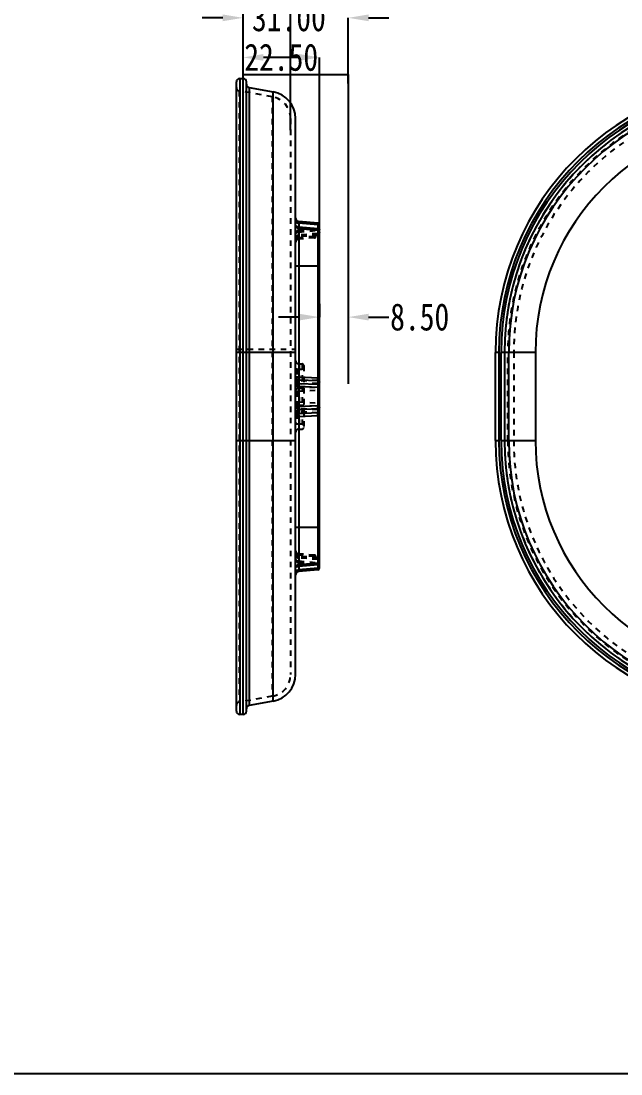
# Model space of a CAD drawing. Header units: millimetres. Extents: x 835 to 1873, y -1769 to 372.
# Drawn here: x 1353.9 to 1530.7, y -128.6 to 181.8 of the extents above; entities that cross this region are included whole.
import ezdxf

# ---------------------------------------------------------------- set-up
doc = ezdxf.new("R2010")
doc.units = ezdxf.units.MM
doc.header["$LTSCALE"] = 16.335
doc.header["$PDMODE"] = 3
doc.header["$PDSIZE"] = 0.3125
doc.linetypes.add('HIDDEN', pattern=[0.2, 0.1, -0.1])
doc.layers.get('0').update_dxf_attribs({"linetype": 'CONTINUOUS'})
doc.layers.get('Defpoints').update_dxf_attribs({"linetype": 'CONTINUOUS'})
doc.layers.add('DEFAULT_2', color=8, linetype='HIDDEN')
doc.styles.get("Standard").update_dxf_attribs({"font": 'txt', "width": 0.8})
doc.dimstyles.get("Standard").update_dxf_attribs({"dimtxt": 0.15625, "dimasz": 0.1875, "dimexe": 0.125, "dimexo": 0.0625, "dimtad": 0, "dimtih": 1, "dimtoh": 1, "dimdsep": 46, "dimtxsty": 'Standard', "dimcen": 0.09, "dimadec": 0, "dimazin": 0, "dimtp": 0.01, "dimtm": 0.01, "dimtfac": 1, "dimtofl": 0, "dimtmove": 0, "dimatfit": 3, "dimfxl": 0, "dimtolj": 1, "dimarcsym": 0})

# ---------------------------------------------------------------- blocks, each defined once
blk = doc.blocks.new('*D16')
at = {"color": 4, "lineweight": -2}
for p, q in [((1419.32, 164.84), (1419.32, 171.08)), ((1435.82, 171.08), (1425.32, 171.08)), ((1441.82, 111.8), (1441.82, 171.08))]:
    blk.add_line(p, q, dxfattribs=at)
at = {"color": 4}
for points in [[(1425.32, 172.08), (1425.32, 170.08), (1419.32, 171.08)], [(1435.82, 172.08), (1435.82, 170.08), (1441.82, 171.08)]]:
    blk.add_solid(points, dxfattribs=at)
at = {"layer": 'Defpoints', "color": 0}
for p in [(1419.32, 171.08), (1419.32, 164.84), (1441.82, 111.8)]:
    blk.add_point(p, dxfattribs=at)
at = {"color": 6, "insert": (1430.57, 171.08), "char_height": 8, "attachment_point": 5}
blk.add_mtext('\\A1;22.50', dxfattribs=at)
blk = doc.blocks.new('*D17')
at = {"color": 4, "lineweight": -2}
for p, q in [((1441.82, 98.45), (1441.82, 94.52)), ((1450.32, 98.45), (1450.32, 94.52)), ((1435.82, 94.52), (1429.82, 94.52)), ((1456.32, 94.52), (1462.32, 94.52))]:
    blk.add_line(p, q, dxfattribs=at)
at = {"color": 4}
for points in [[(1435.82, 95.52), (1435.82, 93.52), (1441.82, 94.52)], [(1456.32, 95.52), (1456.32, 93.52), (1450.32, 94.52)]]:
    blk.add_solid(points, dxfattribs=at)
at = {"layer": 'Defpoints', "color": 0}
for p in [(1441.82, 98.45), (1450.32, 98.45), (1441.82, 94.52)]:
    blk.add_point(p, dxfattribs=at)
at = {"color": 6, "insert": (1471.39, 94.52), "char_height": 8, "attachment_point": 5}
blk.add_mtext('\\A1;8.50', dxfattribs=at)
blk = doc.blocks.new('*D22')
at = {"color": 4, "lineweight": -2}
for p, q in [((1413.32, 182.75), (1407.32, 182.75)), ((1419.32, 169.15), (1419.32, 182.75)), ((1450.32, 163.44), (1450.32, 182.75)), ((1456.32, 182.75), (1462.32, 182.75))]:
    blk.add_line(p, q, dxfattribs=at)
at = {"color": 4}
for points in [[(1413.32, 183.75), (1413.32, 181.75), (1419.32, 182.75)], [(1456.32, 183.75), (1456.32, 181.75), (1450.32, 182.75)]]:
    blk.add_solid(points, dxfattribs=at)
at = {"layer": 'Defpoints', "color": 0}
for p in [(1419.32, 182.75), (1419.32, 169.15), (1450.32, 163.44)]:
    blk.add_point(p, dxfattribs=at)
at = {"color": 6, "insert": (1432.84, 182.75), "char_height": 8, "attachment_point": 5}
blk.add_mtext('\\A1;31.00', dxfattribs=at)
blk = doc.blocks.new('*D26')
at = {"color": 4, "lineweight": -2}
for p, q in [((1419.32, 180.02), (1419.32, 196.86)), ((1427.32, 196.86), (1425.32, 196.86)), ((1433.32, 149.68), (1433.32, 196.86))]:
    blk.add_line(p, q, dxfattribs=at)
at = {"color": 4}
for points in [[(1425.32, 197.86), (1425.32, 195.86), (1419.32, 196.86)], [(1427.32, 197.86), (1427.32, 195.86), (1433.32, 196.86)]]:
    blk.add_solid(points, dxfattribs=at)
at = {"layer": 'Defpoints', "color": 0}
for p in [(1419.32, 196.86), (1419.32, 180.02), (1433.32, 149.68)]:
    blk.add_point(p, dxfattribs=at)
at = {"color": 6, "insert": (1426.32, 196.86), "char_height": 8, "attachment_point": 5}
blk.add_mtext('\\A1;14.00', dxfattribs=at)

msp = doc.modelspace()

# ---------------------------------------------------------------- linework, layer by layer
at = {"color": 7, "linetype": 'Continuous'}
for p, q in [((1418.365, 164.842), (1418.365, -22.607)), ((1418.365, 164.842), (1419.32, 164.842)), ((1419.32, -22.607), (1419.32, 164.842)), ((1417.365, -21.607), (1417.365, 163.842)), ((1420.32, -21.607), (1420.32, 163.842)), ((1421.146, 162.198), (1421.146, -19.963)), ((1421.146, 162.198), (1428.209, 160.953)), ((1428.209, -18.718), (1428.209, 160.953)), ((1434.82, -10.839), (1434.82, 153.074)), ((1441.363, 122.237), (1435.732, 122.73)), ((1435.732, 122.232), (1435.732, 121.148)), ((1441.363, 121.739), (1435.732, 122.232)), ((1435.732, 121.148), (1441.363, 120.656)), ((1441.363, 121.739), (1441.363, 120.656)), ((1441.82, 20.496), (1441.82, 121.739)), ((1435.732, 120.65), (1435.732, 76.93)), ((1435.732, 120.65), (1441.363, 120.157)), ((1441.363, 120.157), (1441.363, 76.648)), ((1434.82, 109.618), (1441.82, 109.618)), ((1434.82, 84.118), (1417.365, 84.118)), ((1493.731, 58.118), (1493.731, 84.118)), ((1494.731, 84.118), (1493.731, 84.118)), ((1494.731, 84.118), (1494.731, 58.118)), ((1495.389, 58.118), (1495.389, 84.118)), ((1505.498, 84.118), (1495.389, 84.118)), ((1496.374, 84.118), (1496.374, 58.118)), ((1497.619, 58.118), (1497.619, 84.118)), ((1505.498, 84.118), (1505.498, 58.118)), ((1434.82, 76.93), (1435.732, 76.93)), ((1435.732, 76.93), (1441.363, 76.648)), ((1435.732, 76.071), (1435.732, 74.895)), ((1435.732, 76.071), (1441.363, 75.788)), ((1441.363, 74.613), (1435.732, 74.895)), ((1441.82, 76.648), (1441.363, 76.648)), ((1441.363, 75.788), (1441.363, 74.613)), ((1434.82, 74.036), (1435.732, 74.036)), ((1435.732, 74.036), (1435.732, 68.024)), ((1441.363, 73.753), (1435.732, 74.036)), ((1441.82, 73.753), (1441.363, 73.753)), ((1441.363, 73.753), (1441.363, 68.323)), ((1441.363, 68.323), (1435.732, 68.024)), ((1441.82, 68.323), (1441.363, 68.323)), ((1434.82, 68.024), (1435.732, 68.024)), ((1434.82, 65.255), (1435.732, 65.255)), ((1441.363, 67.44), (1435.732, 67.141)), ((1435.732, 67.141), (1435.732, 66.138)), ((1435.732, 66.138), (1441.363, 66.436)), ((1435.732, 65.255), (1441.363, 65.553)), ((1435.732, 65.255), (1435.732, 21.585)), ((1441.363, 67.44), (1441.363, 66.436)), ((1441.82, 65.553), (1441.363, 65.553)), ((1441.363, 65.553), (1441.363, 22.078)), ((1417.365, 58.118), (1434.82, 58.118)), ((1493.731, 58.118), (1494.731, 58.118)), ((1495.389, 58.118), (1505.498, 58.118)), ((1434.82, 32.618), (1441.82, 32.618)), ((1435.732, 21.585), (1441.363, 22.078)), ((1435.732, 21.087), (1441.363, 21.58)), ((1435.732, 21.087), (1435.732, 20.003)), ((1441.363, 20.496), (1435.732, 20.003)), ((1441.363, 19.998), (1435.732, 19.505)), ((1441.363, 21.58), (1441.363, 20.496)), ((1428.209, -18.718), (1421.146, -19.963)), ((1419.32, -22.607), (1418.365, -22.607))]:
    msp.add_line(p, q, dxfattribs=at)
for p, q in [((1419.32, 166.014), (1450.32, 166.014)), ((1450.32, 166.014), (1450.32, 74.857))]:
    msp.add_line(p, q)
msp.add_lwpolyline([(957.551, 274.073), (1828.528, 274.073), (1828.528, -128.598), (957.551, -128.598)], close=True)
for centre, radius, start, end in [((1418.365, 163.842), 1, 90, 180), ((1419.32, 163.842), 1, 0, 90), ((1574.455, 84.118), 80.724, 90, 180), ((1421.32, 163.183), 1, 180, 260), ((1574.455, 84.118), 79.724, 90, 180), ((1574.455, 84.118), 79.065, 90, 180), ((1574.455, 84.118), 78.081, 90, 180), ((1426.82, 153.074), 8, 0, 80), ((1574.455, 84.118), 76.835, 90, 180), ((1574.455, 84.118), 68.957, 90, 180), ((1435.82, 123.726), 1, 179.99752, 264.99978), ((1435.82, 121.646), 1, 180, 265), ((1441.32, 121.739), 0.5, 0.00005, 85), ((1441.322, 119.703), 0.953, 82.20431, 87.49997), ((1441.32, 119.659), 0.5, 0, 85), ((1574.455, 58.118), 80.724, 180, 270), ((1574.455, 58.118), 79.724, 180, 270), ((1574.455, 58.118), 79.065, 180, 270), ((1574.455, 58.118), 78.081, 180, 270), ((1574.455, 58.118), 76.835, 180, 270), ((1574.455, 58.118), 68.957, 180, 270), ((1441.32, 22.576), 0.5, 275, 0), ((1435.82, 20.589), 1, 95, 180), ((1435.82, 18.509), 1, 95.00022, 180), ((1441.322, 22.532), 0.953, 272.50003, 277.7957), ((1441.32, 20.496), 0.5, 275, 359.99995), ((1426.82, -10.839), 8, 280, 0), ((1418.365, -21.607), 1, 180, 270), ((1419.32, -21.607), 1, 270, 0), ((1421.32, -20.948), 1, 100, 180)]:
    msp.add_arc(centre, radius, start, end, dxfattribs=at)
for points, knots in [([(1434.82, 122.73), (1434.82, 122.666), (1434.885, 122.519), (1435.096, 122.37), (1435.389, 122.267), (1435.613, 122.237), (1435.732, 122.232)], [0, 0, 0, 0, 0.1731606, 0.3968568, 0.6793249, 1, 1, 1, 1]), ([(1434.82, 121.646), (1434.82, 121.582), (1434.865, 121.478), (1434.972, 121.376), (1435.132, 121.273), (1435.389, 121.183), (1435.613, 121.153), (1435.732, 121.148)], [0, 0, 0, 0, 0.1730751, 0.2778689, 0.3976756, 0.6793836, 1, 1, 1, 1]), ([(1435.732, 122.73), (1435.729, 122.73), (1435.724, 122.715), (1435.722, 122.693), (1435.719, 122.65), (1435.719, 122.593), (1435.72, 122.521), (1435.724, 122.399), (1435.728, 122.301), (1435.732, 122.232)], [0, 0, 0, 0, 0.0196686, 0.0702361, 0.153602, 0.2686478, 0.413593, 0.5859695, 1, 1, 1, 1]), ([(1435.732, 121.148), (1435.728, 121.08), (1435.723, 120.983), (1435.72, 120.862), (1435.719, 120.789), (1435.719, 120.733), (1435.722, 120.689), (1435.725, 120.666), (1435.729, 120.65), (1435.732, 120.65)], [0, 0, 0, 0, 0.4109114, 0.5825496, 0.7270168, 0.8422447, 0.9263965, 0.9785567, 1, 1, 1, 1]), ([(1441.363, 122.237), (1441.366, 122.237), (1441.365, 122.22), (1441.369, 122.2), (1441.369, 122.155), (1441.37, 122.099), (1441.369, 122.027), (1441.368, 121.905), (1441.365, 121.808), (1441.363, 121.739)], [0, 0, 0, 0, 0.0184913, 0.0699293, 0.1540824, 0.269635, 0.4146773, 0.5867367, 1, 1, 1, 1]), ([(1441.594, 121.699), (1441.577, 121.705), (1441.501, 121.726), (1441.423, 121.737), (1441.363, 121.739)], [0, 0, 0, 0, 0.2380851, 1, 1, 1, 1]), ([(1441.82, 121.49), (1441.82, 121.535), (1441.775, 121.606), (1441.685, 121.664), (1441.627, 121.689), (1441.594, 121.699)], [0, 0, 0, 0, 0.4123632, 0.6833278, 1, 1, 1, 1]), ([(1441.363, 120.656), (1441.365, 120.587), (1441.368, 120.489), (1441.369, 120.367), (1441.37, 120.295), (1441.369, 120.239), (1441.369, 120.194), (1441.366, 120.175), (1441.366, 120.157), (1441.363, 120.157)], [0, 0, 0, 0, 0.4146788, 0.5873969, 0.7326937, 0.8481335, 0.9318718, 0.9825039, 1, 1, 1, 1]), ([(1441.594, 120.615), (1441.583, 120.619), (1441.536, 120.633), (1441.488, 120.643), (1441.451, 120.648)], [0, 0, 0, 0, 0.240196, 1, 1, 1, 1]), ([(1441.82, 120.407), (1441.82, 120.451), (1441.775, 120.522), (1441.685, 120.58), (1441.627, 120.605), (1441.594, 120.615)], [0, 0, 0, 0, 0.4123631, 0.6833278, 1, 1, 1, 1]), ([(1434.82, 76.93), (1434.82, 76.823), (1434.868, 76.603), (1435.072, 76.327), (1435.374, 76.136), (1435.611, 76.08), (1435.732, 76.071)], [0, 0, 0, 0, 0.2336183, 0.4767786, 0.7333014, 1, 1, 1, 1]), ([(1434.82, 75.755), (1434.82, 75.648), (1434.869, 75.428), (1435.072, 75.151), (1435.374, 74.961), (1435.611, 74.904), (1435.732, 74.895)], [0, 0, 0, 0, 0.2334067, 0.4767263, 0.7335375, 1, 1, 1, 1]), ([(1435.732, 76.93), (1435.724, 76.765), (1435.716, 76.479), (1435.721, 76.192), (1435.732, 76.071)], [0, 0, 0, 0, 0.5754786, 1, 1, 1, 1]), ([(1435.732, 74.895), (1435.72, 74.774), (1435.717, 74.487), (1435.724, 74.201), (1435.732, 74.036)], [0, 0, 0, 0, 0.4229989, 1, 1, 1, 1]), ([(1441.363, 76.648), (1441.367, 76.483), (1441.371, 76.196), (1441.369, 75.909), (1441.363, 75.788)], [0, 0, 0, 0, 0.5768048, 1, 1, 1, 1]), ([(1441.363, 74.613), (1441.369, 74.492), (1441.371, 74.205), (1441.367, 73.918), (1441.363, 73.753)], [0, 0, 0, 0, 0.4239778, 1, 1, 1, 1]), ([(1441.82, 75.359), (1441.82, 75.43), (1441.774, 75.579), (1441.66, 75.682), (1441.594, 75.719)], [0, 0, 0, 0, 0.484339, 1, 1, 1, 1]), ([(1441.82, 74.183), (1441.82, 74.254), (1441.774, 74.403), (1441.66, 74.506), (1441.594, 74.544)], [0, 0, 0, 0, 0.484339, 1, 1, 1, 1]), ([(1441.363, 68.323), (1441.368, 68.151), (1441.372, 67.856), (1441.37, 67.562), (1441.363, 67.44)], [0, 0, 0, 0, 0.5842016, 1, 1, 1, 1]), ([(1434.82, 66.258), (1434.82, 66.368), (1434.868, 66.592), (1435.071, 66.877), (1435.373, 67.073), (1435.611, 67.132), (1435.732, 67.141)], [0, 0, 0, 0, 0.2364307, 0.480979, 0.7365539, 1, 1, 1, 1]), ([(1434.82, 65.255), (1434.82, 65.364), (1434.868, 65.589), (1435.071, 65.873), (1435.372, 66.07), (1435.611, 66.128), (1435.732, 66.138)], [0, 0, 0, 0, 0.2366474, 0.4810299, 0.7363241, 1, 1, 1, 1]), ([(1435.732, 68.024), (1435.723, 67.852), (1435.715, 67.558), (1435.718, 67.263), (1435.732, 67.141)], [0, 0, 0, 0, 0.5854132, 1, 1, 1, 1]), ([(1435.732, 66.138), (1435.719, 66.016), (1435.715, 65.721), (1435.723, 65.427), (1435.732, 65.255)], [0, 0, 0, 0, 0.4163084, 1, 1, 1, 1]), ([(1441.76, 67.671), (1441.72, 67.605), (1441.6, 67.492), (1441.443, 67.446), (1441.363, 67.44)], [0, 0, 0, 0, 0.48743, 1, 1, 1, 1]), ([(1441.363, 66.436), (1441.37, 66.314), (1441.372, 66.02), (1441.368, 65.725), (1441.363, 65.553)], [0, 0, 0, 0, 0.4151815, 1, 1, 1, 1]), ([(1441.82, 66.878), (1441.82, 66.805), (1441.775, 66.653), (1441.661, 66.546), (1441.594, 66.507)], [0, 0, 0, 0, 0.4873483, 1, 1, 1, 1]), ([(1441.82, 67.881), (1441.82, 67.827), (1441.803, 67.752), (1441.769, 67.687), (1441.76, 67.671)], [0, 0, 0, 0, 0.7448507, 1, 1, 1, 1]), ([(1441.363, 22.078), (1441.366, 22.078), (1441.366, 22.06), (1441.369, 22.041), (1441.369, 21.996), (1441.37, 21.94), (1441.369, 21.868), (1441.368, 21.746), (1441.365, 21.648), (1441.363, 21.58)], [0, 0, 0, 0, 0.017552, 0.0682281, 0.1520605, 0.2676057, 0.4129479, 0.585576, 1, 1, 1, 1]), ([(1441.82, 21.829), (1441.82, 21.784), (1441.775, 21.713), (1441.685, 21.655), (1441.627, 21.63), (1441.594, 21.62)], [0, 0, 0, 0, 0.4123632, 0.6833278, 1, 1, 1, 1]), ([(1434.82, 20.589), (1434.82, 20.653), (1434.865, 20.757), (1434.972, 20.859), (1435.132, 20.962), (1435.389, 21.052), (1435.613, 21.082), (1435.732, 21.087)], [0, 0, 0, 0, 0.1730751, 0.2778689, 0.3976756, 0.6793836, 1, 1, 1, 1]), ([(1434.82, 19.505), (1434.82, 19.569), (1434.885, 19.716), (1435.096, 19.865), (1435.389, 19.968), (1435.613, 19.998), (1435.732, 20.003)], [0, 0, 0, 0, 0.1731607, 0.396857, 0.679325, 1, 1, 1, 1]), ([(1435.732, 21.585), (1435.729, 21.585), (1435.725, 21.569), (1435.722, 21.546), (1435.719, 21.502), (1435.719, 21.446), (1435.72, 21.374), (1435.723, 21.252), (1435.728, 21.155), (1435.732, 21.087)], [0, 0, 0, 0, 0.0214433, 0.0736035, 0.1577553, 0.2729832, 0.4174504, 0.5890886, 1, 1, 1, 1]), ([(1435.732, 20.003), (1435.728, 19.934), (1435.724, 19.836), (1435.72, 19.714), (1435.719, 19.642), (1435.719, 19.586), (1435.722, 19.542), (1435.724, 19.52), (1435.729, 19.505), (1435.732, 19.505)], [0, 0, 0, 0, 0.4140224, 0.586398, 0.7313392, 0.8463824, 0.9297575, 0.9803423, 1, 1, 1, 1]), ([(1441.594, 20.536), (1441.577, 20.53), (1441.501, 20.509), (1441.423, 20.498), (1441.363, 20.496)], [0, 0, 0, 0, 0.2380851, 1, 1, 1, 1]), ([(1441.363, 20.496), (1441.365, 20.427), (1441.368, 20.33), (1441.369, 20.209), (1441.37, 20.136), (1441.369, 20.08), (1441.369, 20.035), (1441.365, 20.015), (1441.366, 19.998), (1441.363, 19.998)], [0, 0, 0, 0, 0.4129828, 0.5850437, 0.7301152, 0.8457375, 0.9299719, 0.9814747, 1, 1, 1, 1]), ([(1441.594, 21.62), (1441.583, 21.616), (1441.536, 21.602), (1441.488, 21.592), (1441.451, 21.587)], [0, 0, 0, 0, 0.240196, 1, 1, 1, 1]), ([(1441.82, 20.745), (1441.82, 20.7), (1441.775, 20.629), (1441.685, 20.571), (1441.627, 20.546), (1441.594, 20.536)], [0, 0, 0, 0, 0.4123632, 0.6833278, 1, 1, 1, 1])]:
    msp.add_open_spline(points, degree=3, knots=knots, dxfattribs=at)
for points in [[(1441.594, 75.719), (1441.524, 75.759), (1441.443, 75.782), (1441.363, 75.788)], [(1441.594, 74.544), (1441.524, 74.583), (1441.443, 74.607), (1441.363, 74.613)], [(1441.594, 66.507), (1441.525, 66.467), (1441.443, 66.442), (1441.363, 66.436)]]:
    msp.add_open_spline(points, degree=3, dxfattribs=at)
at = {"layer": 'DEFAULT_2', "color": 8, "linetype": 'HIDDEN'}
for p, q in [((1418.191, 161.196), (1418.191, -18.961)), ((1427.948, 159.476), (1418.191, 161.196)), ((1427.948, 159.476), (1427.948, -17.241)), ((1433.32, 153.074), (1433.32, -10.839)), ((1435.732, 120.097), (1441.363, 120.59)), ((1435.732, 119.599), (1441.363, 120.092)), ((1441.363, 119.188), (1435.732, 118.696)), ((1441.363, 118.69), (1435.732, 118.197)), ((1440.32, 118.298), (1435.82, 117.904)), ((1440.32, 118.187), (1435.82, 117.794)), ((1440.32, 118.298), (1440.363, 118.603)), ((1440.32, 118.298), (1440.362, 118.593)), ((1440.32, 118.187), (1440.32, 118.298)), ((1440.811, 118.298), (1440.32, 118.298)), ((1440.82, 118.388), (1440.82, 118.642)), ((1435.014, 117.794), (1435.82, 117.794)), ((1440.363, 117.89), (1435.732, 117.485)), ((1435.82, 117.794), (1435.732, 117.485)), ((1435.82, 117.904), (1435.82, 117.794)), ((1417.365, 85.118), (1434.82, 85.118)), ((1496.391, 84.118), (1496.391, 58.118)), ((1497.376, 58.118), (1497.376, 84.118)), ((1499.097, 84.118), (1499.097, 58.118)), ((1435.82, 80.718), (1435.82, 61.518)), ((1435.82, 80.718), (1436.72, 80.718)), ((1436.72, 80.718), (1436.72, 61.518)), ((1435.32, 79.218), (1435.32, 63.018)), ((1435.32, 79.218), (1436.72, 79.218)), ((1437.22, 80.217), (1437.22, 62.018)), ((1434.82, 75.605), (1435.732, 75.605)), ((1435.732, 76.071), (1435.732, 76.93)), ((1441.363, 75.889), (1435.732, 75.605)), ((1441.363, 75.027), (1435.732, 74.742)), ((1435.732, 74.036), (1435.732, 74.742)), ((1441.363, 75.889), (1441.363, 76.648)), ((1441.82, 75.889), (1441.363, 75.889)), ((1441.363, 74.613), (1441.363, 73.87)), ((1434.82, 72.722), (1435.732, 72.722)), ((1435.732, 73.585), (1441.363, 73.87)), ((1435.732, 72.722), (1441.363, 73.007)), ((1441.82, 73.007), (1441.363, 73.007)), ((1434.82, 69.513), (1435.732, 69.513)), ((1435.732, 69.513), (1441.363, 69.228)), ((1435.732, 68.65), (1441.363, 68.365)), ((1441.82, 69.228), (1441.363, 69.228)), ((1441.363, 67.44), (1441.363, 68.323)), ((1434.82, 66.63), (1435.732, 66.63)), ((1435.732, 68.024), (1435.732, 67.493)), ((1441.363, 67.209), (1435.732, 67.493)), ((1441.363, 66.346), (1435.732, 66.63)), ((1435.732, 65.255), (1435.732, 66.138)), ((1441.82, 66.346), (1441.363, 66.346)), ((1441.363, 65.553), (1441.363, 66.346)), ((1435.32, 63.018), (1436.72, 63.018)), ((1435.82, 61.518), (1436.72, 61.518)), ((1435.014, 24.441), (1435.82, 24.441)), ((1440.363, 24.345), (1435.732, 24.75)), ((1435.732, 24.75), (1435.82, 24.441)), ((1441.363, 23.545), (1435.732, 24.038)), ((1441.363, 23.047), (1435.732, 23.54)), ((1435.732, 22.636), (1441.363, 22.143)), ((1435.732, 22.138), (1441.363, 21.645)), ((1440.32, 24.048), (1435.82, 24.441)), ((1435.82, 24.441), (1435.82, 24.331)), ((1440.32, 23.938), (1435.82, 24.331)), ((1440.32, 24.048), (1440.32, 23.938)), ((1440.811, 23.938), (1440.32, 23.938)), ((1440.32, 23.938), (1440.363, 23.633)), ((1440.32, 23.938), (1440.362, 23.642)), ((1440.82, 23.847), (1440.82, 23.593)), ((1427.948, -17.241), (1418.191, -18.961))]:
    msp.add_line(p, q, dxfattribs=at)
for centre, radius, start, end in [((1418.365, 162.181), 1, 180, 260), ((1574.455, 84.118), 78.063, 90, 180), ((1426.82, 153.074), 6.5, 0, 80), ((1574.455, 84.118), 77.078, 90, 180), ((1574.455, 84.118), 75.358, 90, 180), ((1435.816, 124.142), 1.912, 264.87462, 267.49319), ((1441.32, 121.088), 0.5, 275.00002, 0.00019), ((1435.82, 119.101), 1, 95, 180), ((1435.82, 117.201), 1, 95.00022, 180.00248), ((1435.816, 116.785), 1.912, 92.50681, 95.12533), ((1452.487, 135.782), 21.392, 235.33412, 235.67097), ((1440.32, 118.388), 0.5, 275, 0), ((1416.087, 119.931), 25.287, 1.48485, 1.64249), ((1416.747, 120.8), 24.626, 358.35176, 358.51271), ((1441.322, 121.044), 0.953, 272.50003, 277.7957), ((1441.32, 119.188), 0.5, 275, 0), ((1441.327, 119.743), 0.913, 79.46336, 82.20921), ((1441.327, 121.005), 0.913, 277.7908, 280.53664), ((1435.82, 116.489), 1, 95, 180.00001), ((1435.82, 81.718), 1, 180, 270), ((1436.72, 80.218), 0.5, 0, 90), ((1435.32, 78.718), 0.5, 90, 180), ((1436.72, 79.718), 0.5, 270, 0), ((1435.32, 63.518), 0.5, 180, 270), ((1436.72, 62.518), 0.5, 0, 90), ((1435.82, 60.518), 1, 90, 180), ((1436.72, 62.018), 0.5, 270, 0), ((1574.455, 58.118), 78.063, 180, 270), ((1574.455, 58.118), 77.078, 180, 270), ((1574.455, 58.118), 75.358, 180, 270), ((1435.82, 25.746), 1, 179.99999, 265), ((1435.82, 25.034), 1, 179.99752, 264.99978), ((1435.82, 23.134), 1, 180, 265), ((1435.816, 25.45), 1.912, 264.87462, 267.49319), ((1440.32, 23.847), 0.5, 0, 85), ((1442.08, 21.807), 2.843, 121.70252, 123.15976), ((1441.526, 22.7), 1.792, 120.36923, 121.66699), ((1441.32, 23.047), 0.5, 0, 85), ((1416.087, 21.418), 25.287, 1.48485, 1.64249), ((1441.322, 21.191), 0.953, 82.20431, 87.49997), ((1441.327, 21.23), 0.913, 79.46335, 82.20921), ((1435.816, 18.093), 1.912, 92.50681, 95.12533), ((1416.747, 22.288), 24.626, 358.35176, 358.51271), ((1441.32, 21.147), 0.5, 359.99981, 84.99998), ((1441.327, 22.492), 0.913, 277.7908, 280.53664), ((1426.82, -10.839), 6.5, 280, 0), ((1418.365, -19.946), 1, 100, 180)]:
    msp.add_arc(centre, radius, start, end, dxfattribs=at)
for points, knots in [([(1434.82, 122.73), (1434.82, 122.688), (1434.845, 122.597), (1434.904, 122.526), (1434.939, 122.493)], [0, 0, 0, 0, 0.4630992, 1, 1, 1, 1]), ([(1434.82, 119.101), (1434.82, 119.166), (1434.865, 119.269), (1434.972, 119.372), (1435.132, 119.475), (1435.389, 119.564), (1435.613, 119.594), (1435.732, 119.599)], [0, 0, 0, 0, 0.1730751, 0.2778689, 0.3976756, 0.6793836, 1, 1, 1, 1]), ([(1434.82, 118.197), (1434.82, 118.262), (1434.885, 118.408), (1435.096, 118.558), (1435.389, 118.66), (1435.613, 118.69), (1435.732, 118.696)], [0, 0, 0, 0, 0.1731606, 0.3968568, 0.6793249, 1, 1, 1, 1]), ([(1434.82, 118.197), (1434.82, 118.239), (1434.845, 118.33), (1434.904, 118.402), (1434.939, 118.435)], [0, 0, 0, 0, 0.4630979, 1, 1, 1, 1]), ([(1435.82, 117.904), (1435.781, 117.921), (1435.634, 117.99), (1435.485, 118.056), (1435.37, 118.095)], [0, 0, 0, 0, 0.2575197, 1, 1, 1, 1]), ([(1435.37, 118.095), (1435.395, 118.086), (1435.495, 118.05), (1435.593, 118.007), (1435.667, 117.974)], [0, 0, 0, 0, 0.2406006, 1, 1, 1, 1]), ([(1435.732, 120.097), (1435.729, 120.097), (1435.725, 120.081), (1435.722, 120.059), (1435.719, 120.015), (1435.719, 119.958), (1435.72, 119.886), (1435.723, 119.765), (1435.728, 119.668), (1435.732, 119.599)], [0, 0, 0, 0, 0.0214433, 0.0736035, 0.1577553, 0.2729832, 0.4174504, 0.5890886, 1, 1, 1, 1]), ([(1435.732, 118.696), (1435.728, 118.627), (1435.724, 118.529), (1435.72, 118.407), (1435.719, 118.334), (1435.719, 118.278), (1435.722, 118.234), (1435.724, 118.213), (1435.729, 118.197), (1435.732, 118.197)], [0, 0, 0, 0, 0.4140224, 0.586398, 0.7313392, 0.8463824, 0.9297575, 0.9803423, 1, 1, 1, 1]), ([(1440.32, 118.187), (1440.345, 118.169), (1440.444, 118.101), (1440.544, 118.033), (1440.62, 117.989)], [0, 0, 0, 0, 0.2622776, 1, 1, 1, 1]), ([(1440.62, 117.989), (1440.613, 117.993), (1440.58, 118.013), (1440.548, 118.033), (1440.524, 118.048)], [0, 0, 0, 0, 0.238966, 1, 1, 1, 1]), ([(1441.594, 120.615), (1441.577, 120.621), (1441.501, 120.643), (1441.423, 120.653), (1441.363, 120.656)], [0, 0, 0, 0, 0.2377229, 1, 1, 1, 1]), ([(1441.363, 120.092), (1441.365, 120.161), (1441.368, 120.259), (1441.369, 120.38), (1441.37, 120.453), (1441.369, 120.509), (1441.369, 120.554), (1441.366, 120.573), (1441.366, 120.59), (1441.363, 120.59)], [0, 0, 0, 0, 0.4146788, 0.5873969, 0.7326937, 0.8481335, 0.9318718, 0.9825039, 1, 1, 1, 1]), ([(1441.82, 120.341), (1441.82, 120.309), (1441.787, 120.235), (1441.681, 120.161), (1441.535, 120.109), (1441.423, 120.095), (1441.363, 120.092)], [0, 0, 0, 0, 0.1731606, 0.3968568, 0.6793249, 1, 1, 1, 1]), ([(1441.368, 120.185), (1441.367, 120.178), (1441.366, 120.172), (1441.366, 120.157), (1441.363, 120.157)], [0, 0, 0, 0, 0.7415506, 1, 1, 1, 1]), ([(1441.82, 119.437), (1441.82, 119.405), (1441.787, 119.332), (1441.681, 119.257), (1441.535, 119.206), (1441.423, 119.191), (1441.363, 119.188)], [0, 0, 0, 0, 0.1731606, 0.3968568, 0.6793249, 1, 1, 1, 1]), ([(1441.363, 119.188), (1441.365, 119.12), (1441.368, 119.022), (1441.369, 118.901), (1441.37, 118.829), (1441.369, 118.772), (1441.369, 118.728), (1441.365, 118.707), (1441.366, 118.69), (1441.363, 118.69)], [0, 0, 0, 0, 0.4129828, 0.5850437, 0.7301152, 0.8457375, 0.9299719, 0.9814747, 1, 1, 1, 1]), ([(1441.37, 120.278), (1441.37, 120.268), (1441.37, 120.237), (1441.369, 120.207), (1441.368, 120.185)], [0, 0, 0, 0, 0.3126428, 1, 1, 1, 1]), ([(1434.82, 73.879), (1434.82, 73.986), (1434.869, 74.207), (1435.072, 74.485), (1435.374, 74.676), (1435.611, 74.733), (1435.732, 74.742)], [0, 0, 0, 0, 0.2338398, 0.4773341, 0.7339677, 1, 1, 1, 1]), ([(1435.732, 75.605), (1435.724, 75.439), (1435.716, 75.151), (1435.72, 74.863), (1435.732, 74.742)], [0, 0, 0, 0, 0.5781013, 1, 1, 1, 1]), ([(1441.363, 75.889), (1441.367, 75.723), (1441.371, 75.436), (1441.369, 75.148), (1441.363, 75.027)], [0, 0, 0, 0, 0.5768674, 1, 1, 1, 1]), ([(1441.82, 75.458), (1441.82, 75.404), (1441.795, 75.294), (1441.658, 75.107), (1441.481, 75.035), (1441.363, 75.027)], [0, 0, 0, 0, 0.2355812, 0.4808888, 1, 1, 1, 1]), ([(1434.82, 73.879), (1434.82, 73.915), (1434.83, 74.058), (1434.882, 74.198), (1434.939, 74.29)], [0, 0, 0, 0, 0.2467304, 1, 1, 1, 1]), ([(1434.82, 72.722), (1434.82, 72.83), (1434.868, 73.05), (1435.072, 73.328), (1435.373, 73.52), (1435.611, 73.576), (1435.732, 73.585)], [0, 0, 0, 0, 0.2340522, 0.4773862, 0.7337324, 1, 1, 1, 1]), ([(1435.732, 73.585), (1435.72, 73.464), (1435.716, 73.176), (1435.724, 72.888), (1435.732, 72.722)], [0, 0, 0, 0, 0.4234359, 1, 1, 1, 1]), ([(1441.82, 74.301), (1441.82, 74.248), (1441.795, 74.137), (1441.658, 73.95), (1441.481, 73.879), (1441.363, 73.87)], [0, 0, 0, 0, 0.2355812, 0.4808888, 1, 1, 1, 1]), ([(1441.363, 73.87), (1441.369, 73.748), (1441.371, 73.461), (1441.367, 73.173), (1441.363, 73.007)], [0, 0, 0, 0, 0.4223788, 1, 1, 1, 1]), ([(1434.82, 69.513), (1434.82, 69.406), (1434.868, 69.185), (1435.072, 68.908), (1435.373, 68.715), (1435.611, 68.659), (1435.732, 68.65)], [0, 0, 0, 0, 0.2340522, 0.4773862, 0.7337324, 1, 1, 1, 1]), ([(1434.82, 68.356), (1434.82, 68.249), (1434.869, 68.028), (1435.072, 67.75), (1435.374, 67.559), (1435.611, 67.502), (1435.732, 67.493)], [0, 0, 0, 0, 0.2338397, 0.4773339, 0.7339676, 1, 1, 1, 1]), ([(1434.82, 68.356), (1434.82, 68.32), (1434.83, 68.177), (1434.882, 68.037), (1434.939, 67.945)], [0, 0, 0, 0, 0.2467303, 1, 1, 1, 1]), ([(1435.732, 69.513), (1435.724, 69.347), (1435.716, 69.059), (1435.72, 68.771), (1435.732, 68.65)], [0, 0, 0, 0, 0.5765641, 1, 1, 1, 1]), ([(1441.363, 69.228), (1441.367, 69.062), (1441.371, 68.774), (1441.369, 68.487), (1441.363, 68.365)], [0, 0, 0, 0, 0.5779246, 1, 1, 1, 1]), ([(1441.82, 67.934), (1441.82, 67.988), (1441.795, 68.098), (1441.658, 68.285), (1441.481, 68.357), (1441.363, 68.365)], [0, 0, 0, 0, 0.2355813, 0.4808888, 1, 1, 1, 1]), ([(1441.76, 68.14), (1441.75, 68.155), (1441.705, 68.218), (1441.644, 68.267), (1441.594, 68.296)], [0, 0, 0, 0, 0.2444995, 1, 1, 1, 1]), ([(1435.732, 67.493), (1435.72, 67.372), (1435.716, 67.084), (1435.724, 66.796), (1435.732, 66.63)], [0, 0, 0, 0, 0.4218857, 1, 1, 1, 1]), ([(1441.82, 66.777), (1441.82, 66.831), (1441.795, 66.941), (1441.658, 67.129), (1441.481, 67.2), (1441.363, 67.209)], [0, 0, 0, 0, 0.2355812, 0.4808888, 1, 1, 1, 1]), ([(1441.363, 67.209), (1441.369, 67.087), (1441.371, 66.799), (1441.367, 66.512), (1441.363, 66.346)], [0, 0, 0, 0, 0.4228817, 1, 1, 1, 1]), ([(1441.82, 67.934), (1441.82, 67.988), (1441.803, 68.06), (1441.769, 68.124), (1441.76, 68.14)], [0, 0, 0, 0, 0.7440975, 1, 1, 1, 1]), ([(1441.82, 67.881), (1441.82, 67.827), (1441.803, 67.752), (1441.769, 67.687), (1441.76, 67.671)], [0, 0, 0, 0, 0.7457674, 1, 1, 1, 1]), ([(1434.82, 24.038), (1434.82, 23.973), (1434.885, 23.827), (1435.096, 23.678), (1435.389, 23.575), (1435.613, 23.545), (1435.732, 23.54)], [0, 0, 0, 0, 0.1731607, 0.396857, 0.679325, 1, 1, 1, 1]), ([(1434.82, 24.038), (1434.82, 23.996), (1434.845, 23.905), (1434.904, 23.833), (1434.939, 23.8)], [0, 0, 0, 0, 0.4630992, 1, 1, 1, 1]), ([(1434.82, 23.134), (1434.82, 23.069), (1434.865, 22.966), (1434.972, 22.863), (1435.132, 22.76), (1435.389, 22.671), (1435.613, 22.641), (1435.732, 22.636)], [0, 0, 0, 0, 0.1730751, 0.2778689, 0.3976756, 0.6793836, 1, 1, 1, 1]), ([(1435.37, 24.14), (1435.407, 24.153), (1435.56, 24.21), (1435.707, 24.279), (1435.82, 24.331)], [0, 0, 0, 0, 0.2391407, 1, 1, 1, 1]), ([(1435.732, 24.038), (1435.729, 24.038), (1435.724, 24.022), (1435.722, 24.001), (1435.719, 23.957), (1435.719, 23.901), (1435.72, 23.828), (1435.724, 23.706), (1435.728, 23.609), (1435.732, 23.54)], [0, 0, 0, 0, 0.0196686, 0.0702361, 0.153602, 0.2686478, 0.413593, 0.5859695, 1, 1, 1, 1]), ([(1435.732, 22.636), (1435.728, 22.567), (1435.723, 22.47), (1435.72, 22.349), (1435.719, 22.277), (1435.719, 22.22), (1435.722, 22.177), (1435.725, 22.154), (1435.729, 22.138), (1435.732, 22.138)], [0, 0, 0, 0, 0.4109114, 0.5825496, 0.7270168, 0.8422447, 0.9263965, 0.9785567, 1, 1, 1, 1]), ([(1440.62, 24.246), (1440.596, 24.232), (1440.494, 24.169), (1440.396, 24.1), (1440.32, 24.048)], [0, 0, 0, 0, 0.2317106, 1, 1, 1, 1]), ([(1441.363, 23.545), (1441.366, 23.545), (1441.365, 23.528), (1441.369, 23.507), (1441.369, 23.463), (1441.37, 23.407), (1441.369, 23.334), (1441.368, 23.213), (1441.365, 23.116), (1441.363, 23.047)], [0, 0, 0, 0, 0.0184913, 0.0699293, 0.1540824, 0.269635, 0.4146773, 0.5867367, 1, 1, 1, 1]), ([(1441.82, 22.798), (1441.82, 22.83), (1441.787, 22.903), (1441.681, 22.978), (1441.535, 23.029), (1441.423, 23.044), (1441.363, 23.047)], [0, 0, 0, 0, 0.1731607, 0.3968568, 0.6793249, 1, 1, 1, 1]), ([(1441.82, 21.894), (1441.82, 21.926), (1441.787, 22), (1441.681, 22.074), (1441.535, 22.126), (1441.423, 22.141), (1441.363, 22.143)], [0, 0, 0, 0, 0.1731606, 0.3968568, 0.6793249, 1, 1, 1, 1]), ([(1441.363, 21.645), (1441.366, 21.645), (1441.366, 21.663), (1441.369, 21.682), (1441.369, 21.727), (1441.37, 21.782), (1441.369, 21.855), (1441.368, 21.977), (1441.365, 22.074), (1441.363, 22.143)], [0, 0, 0, 0, 0.017552, 0.0682281, 0.1520605, 0.2676057, 0.4129479, 0.585576, 1, 1, 1, 1]), ([(1441.37, 21.765), (1441.37, 21.756), (1441.37, 21.725), (1441.369, 21.694), (1441.368, 21.673)], [0, 0, 0, 0, 0.3126428, 1, 1, 1, 1]), ([(1434.82, 19.505), (1434.82, 19.547), (1434.845, 19.638), (1434.904, 19.709), (1434.939, 19.742)], [0, 0, 0, 0, 0.4630979, 1, 1, 1, 1]), ([(1441.368, 21.673), (1441.367, 21.666), (1441.366, 21.66), (1441.366, 21.645), (1441.363, 21.645)], [0, 0, 0, 0, 0.7415506, 1, 1, 1, 1]), ([(1441.594, 21.62), (1441.577, 21.614), (1441.501, 21.593), (1441.423, 21.582), (1441.363, 21.58)], [0, 0, 0, 0, 0.2377238, 1, 1, 1, 1])]:
    msp.add_open_spline(points, degree=3, knots=knots, dxfattribs=at)
for points in [[(1435.667, 117.974), (1435.718, 117.951), (1435.769, 117.927), (1435.82, 117.904)], [(1440.524, 118.048), (1440.49, 118.071), (1440.457, 118.093), (1440.423, 118.116)], [(1441.594, 120.132), (1441.562, 120.121), (1441.528, 120.113), (1441.494, 120.107)], [(1441.594, 75.719), (1441.523, 75.759), (1441.442, 75.782), (1441.363, 75.788)], [(1441.594, 75.096), (1441.524, 75.056), (1441.443, 75.033), (1441.363, 75.027)], [(1441.594, 74.543), (1441.523, 74.583), (1441.442, 74.607), (1441.363, 74.613)], [(1441.594, 73.939), (1441.524, 73.899), (1441.443, 73.876), (1441.363, 73.87)], [(1441.594, 68.296), (1441.524, 68.336), (1441.443, 68.359), (1441.363, 68.365)], [(1441.594, 67.139), (1441.524, 67.179), (1441.443, 67.202), (1441.363, 67.209)], [(1441.594, 66.508), (1441.523, 66.467), (1441.443, 66.442), (1441.363, 66.436)], [(1435.517, 24.196), (1435.469, 24.176), (1435.42, 24.157), (1435.37, 24.14)], [(1441.594, 22.103), (1441.562, 22.114), (1441.528, 22.122), (1441.494, 22.128)]]:
    msp.add_open_spline(points, degree=3, dxfattribs=at)

# ---------------------------------------------------------------- dimensions: what is measured, and where the dimension line sits
for base, p1, p2, picture, middle in [((1419.32, 196.86), (1433.32, 149.681), (1419.32, 180.019), '*D26', (1426.32, 196.86)), ((1419.32, 182.751), (1450.32, 163.436), (1419.32, 169.151), '*D22', (1432.84, 182.751)), ((1419.32, 171.077), (1441.82, 111.798), (1419.32, 164.842), '*D16', (1430.57, 171.077)), ((1441.82, 94.518), (1450.32, 98.454), (1441.82, 98.454), '*D17', (1471.386, 94.518))]:
    dim = msp.add_linear_dim(base=base, p1=p1, p2=p2, dimstyle='Standard', override={"dimtxt": 8, "dimasz": 6, "dimexe": 0, "dimexo": 0, "dimgap": 0, "dimtih": 0, "dimtoh": 0, "dimzin": 0, "dimcen": 0, "dimclrd": 4, "dimclre": 4, "dimclrt": 6, "dimtp": 0, "dimtm": 0, "dimtzin": 0})
    dim.commit()
    dim.dimension.update_dxf_attribs({"geometry": picture, "text_midpoint": middle, "dimtype": 160})

doc.saveas('drawing.dxf')
